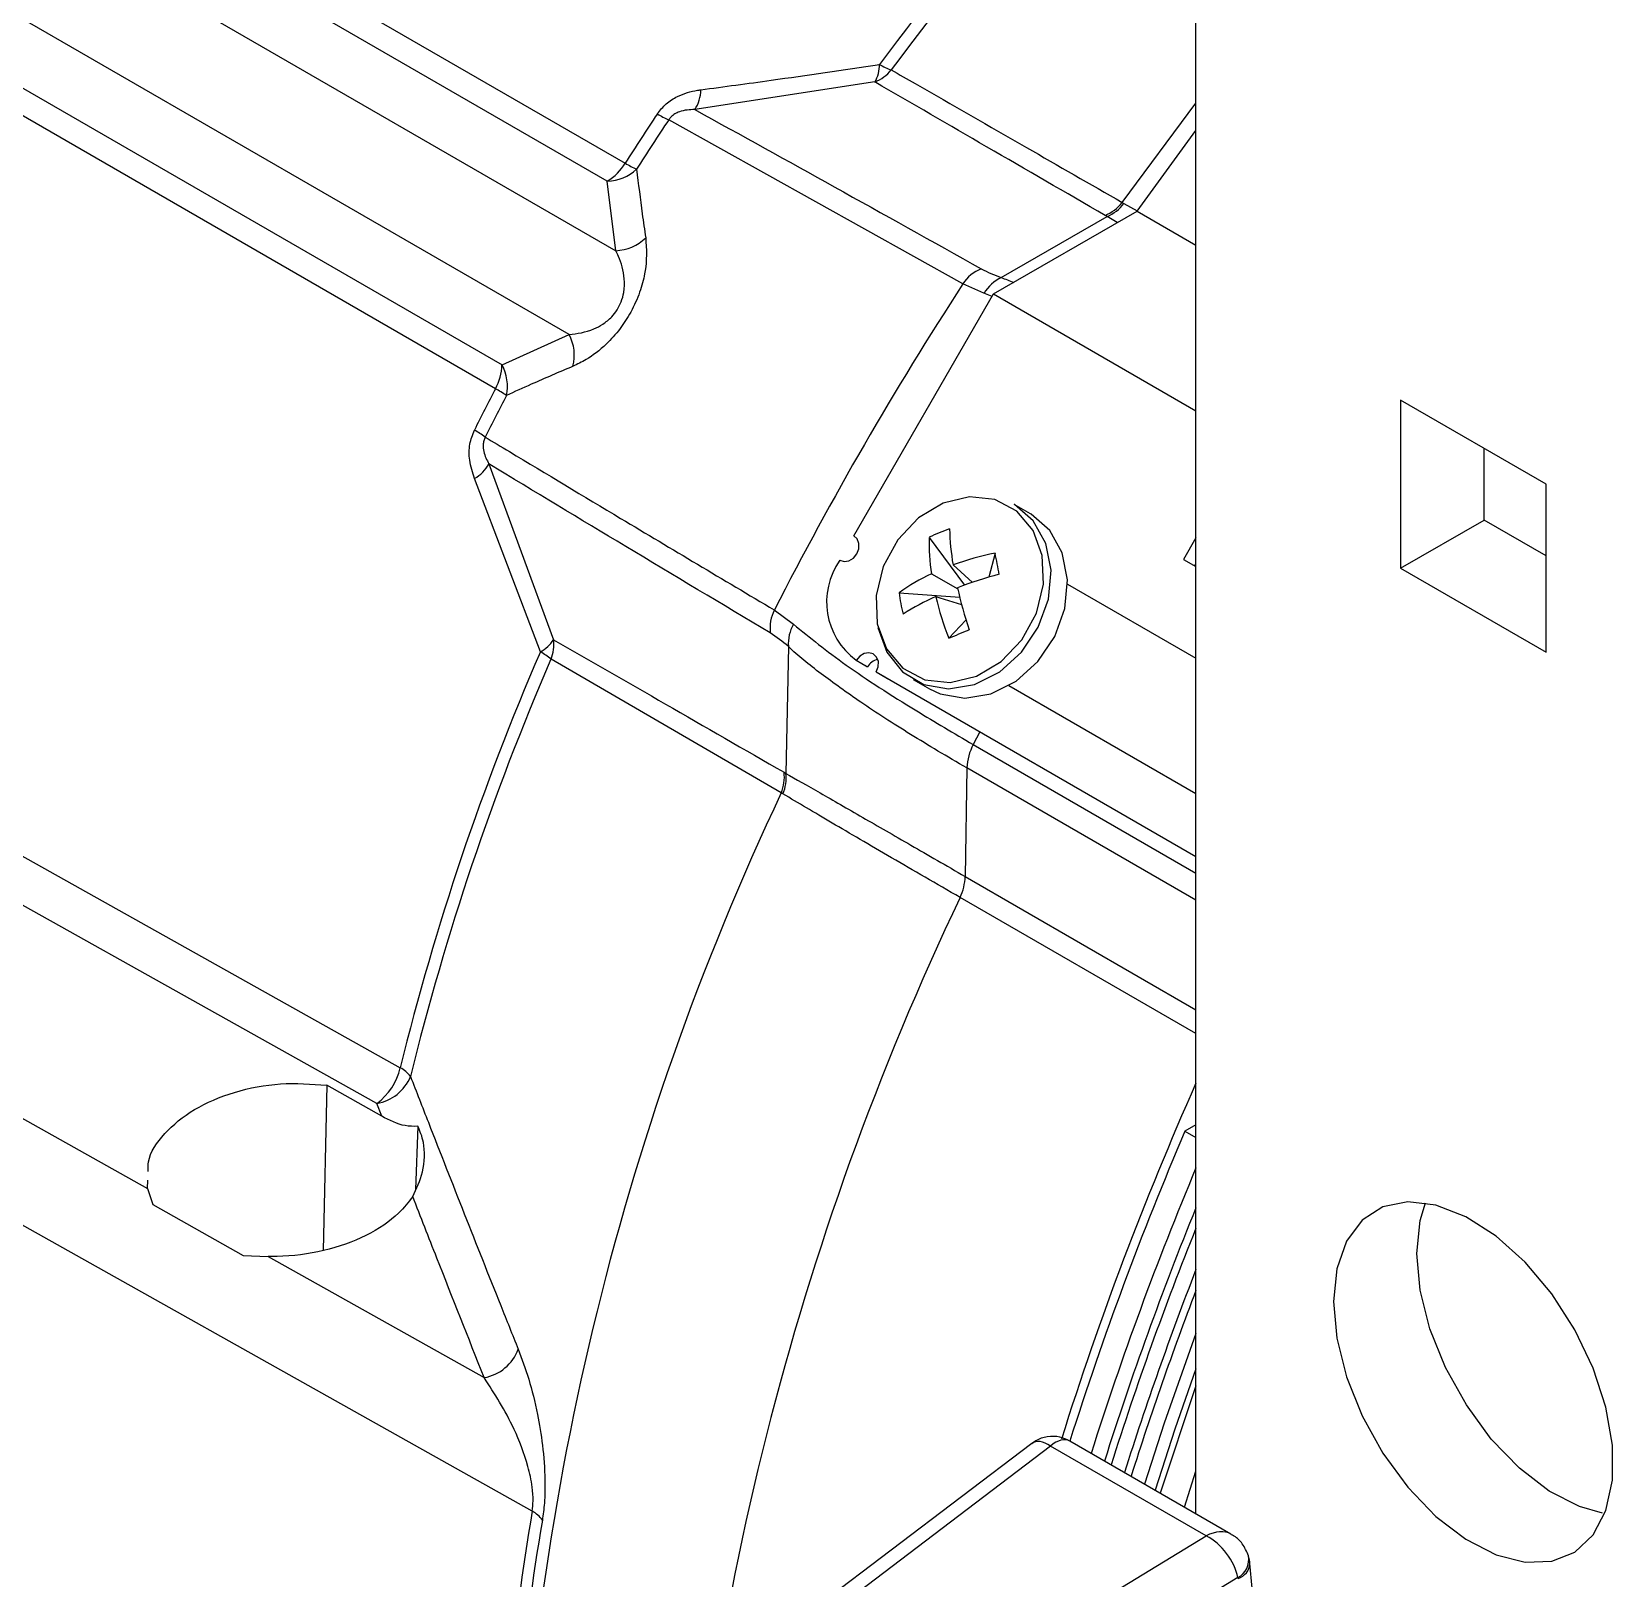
# Model space of a CAD drawing. Extents: x 2 to 136, y 1 to 99.
# Drawn here: x 96.362 to 98.88, y 12.337 to 14.801 of the extents above; entities that cross this region are included whole.
import ezdxf

# ---------------------------------------------------------------- set-up
doc = ezdxf.new("R2010")
doc.units = 0
doc.header["$MEASUREMENT"] = 0
doc.layers.add('OBJECT', color=7, linetype='CONTINUOUS')

msp = doc.modelspace()

# ---------------------------------------------------------------- linework, layer by layer
at = {"layer": 'OBJECT'}
for p, q in [((98.2168, 12.4402), (98.2168, 17.3386)), ((94.5365, 16.1912), (97.3076, 14.5915)), ((97.279, 14.5627), (94.5091, 16.1618)), ((94.4253, 16.1073), (97.2925, 14.4521)), ((97.2183, 14.3185), (94.3483, 15.9753)), ((94.3413, 15.8694), (97.1113, 14.2703)), ((97.1008, 14.2323), (94.3297, 15.832)), ((97.7054, 14.7208), (97.4183, 14.6769)), ((98.0992, 14.529), (98.2168, 14.6869)), ((97.8453, 14.3991), (97.3769, 14.6605)), ((98.123, 14.5152), (98.2168, 14.6435)), ((97.2925, 14.4521), (97.279, 14.5627)), ((97.8944, 14.3833), (98.123, 14.5152)), ((97.9067, 14.4093), (98.0751, 14.5066)), ((98.0992, 14.529), (98.102, 14.5273)), ((98.102, 14.5273), (98.1232, 14.5155)), ((98.123, 14.5152), (98.2168, 14.4611)), ((97.6719, 13.998), (97.8944, 14.3833)), ((97.8791, 14.3843), (97.8453, 14.3991)), ((97.892, 14.3791), (97.8791, 14.3843)), ((97.8944, 14.3833), (98.2168, 14.1972)), ((97.1113, 14.2703), (97.2183, 14.3185)), ((98.7747, 14.0803), (98.5428, 14.2142)), ((98.5428, 14.2142), (98.5428, 13.9463)), ((98.6757, 14.0231), (98.6757, 14.1374)), ((97.0903, 14.1125), (97.1933, 13.8325)), ((97.1724, 13.8132), (97.0676, 14.0892)), ((98.7747, 13.8124), (98.7747, 14.0803)), ((97.9533, 14.033), (97.9271, 14.0481)), ((98.5428, 13.9463), (98.6757, 14.0231)), ((98.7747, 13.9659), (98.6757, 14.0231)), ((97.792, 13.9955), (97.8478, 13.9193)), ((98.2168, 13.9945), (98.1971, 13.9604)), ((97.8606, 13.9238), (97.8298, 13.9516)), ((97.8968, 13.9705), (97.8869, 13.932)), ((98.1971, 13.9604), (98.2168, 13.949)), ((98.2151, 13.95), (98.2168, 13.953)), ((97.7953, 13.9373), (97.8373, 13.9134)), ((98.5428, 13.9463), (98.7747, 13.8124)), ((97.7439, 13.9073), (97.8404, 13.9004)), ((97.8436, 13.8878), (97.8023, 13.901)), ((98.0122, 13.921), (98.2168, 13.8029)), ((98.0122, 13.921), (98.2168, 13.8029)), ((97.5451, 13.8799), (97.5756, 13.8571)), ((97.823, 13.835), (97.8504, 13.8638)), ((97.5562, 13.5886), (97.1894, 13.8014)), ((97.5676, 13.8217), (97.5636, 13.6196)), ((97.6753, 13.7997), (97.6757, 13.7995)), ((97.6753, 13.7997), (97.6933, 13.7893)), ((97.6937, 13.7891), (97.6757, 13.7995)), ((97.6933, 13.7893), (97.6937, 13.7891)), ((97.7075, 13.7811), (98.2168, 13.4871)), ((97.7075, 13.7811), (97.7255, 13.7707)), ((97.7255, 13.7707), (98.2168, 13.4871)), ((97.7661, 13.7692), (97.7923, 13.7541)), ((98.2168, 13.587), (97.9187, 13.7591)), ((97.8724, 13.686), (97.8619, 13.6655)), ((97.8619, 13.6655), (98.2168, 13.4607)), ((97.8518, 13.6282), (97.8492, 13.4554)), ((98.2168, 13.4175), (97.8518, 13.6282)), ((97.5589, 13.587), (97.5562, 13.5886)), ((97.8492, 13.4554), (98.2168, 13.2432)), ((98.2168, 13.2051), (97.841, 13.422)), ((96.832, 13.1229), (96.8262, 12.8594)), ((96.9196, 13.0736), (96.832, 13.1229)), ((96.9196, 13.0736), (96.9118, 13.0937)), ((96.9773, 13.0575), (96.9736, 12.9569)), ((98.2168, 13.0597), (98.1993, 13.0496)), ((98.1993, 13.0496), (98.2168, 13.0396)), ((96.5463, 12.9582), (96.5469, 12.9719)), ((96.5463, 12.9582), (96.5548, 12.9331)), ((96.5548, 12.9331), (96.699, 12.8516)), ((96.699, 12.8516), (96.7389, 12.8501)), ((96.7389, 12.8501), (97.0829, 12.6571)), ((98.2168, 12.6443), (98.1596, 12.4732)), ((97.9552, 12.5523), (97.6191, 12.2972)), ((97.9852, 12.5481), (97.653, 12.296)), ((98.2331, 12.405), (97.9852, 12.5481)), ((98.2725, 12.408), (98.016, 12.5561)), ((98.1984, 12.4508), (98.2168, 12.5081)), ((97.8582, 12.1775), (98.2331, 12.405)), ((98.3849, 11.4814), (98.3028, 12.3613)), ((98.2836, 12.3387), (97.9028, 12.1076))]:
    msp.add_line(p, q, dxfattribs=at)
at = {"layer": 'OBJECT', "flags": 128}
for points in [[(94.0327, 14.7835), (94.1207, 14.7342), (94.4726, 14.5371), (95.8805, 13.7489), (96.9492, 13.1506)], [(96.9118, 13.0937), (96.0539, 13.5737), (95.1376, 14.0863), (93.9951, 14.7256)], [(98.0915, 14.4971), (98.0751, 14.5066), (98.0751, 14.5066), (98.0751, 14.5066)], [(97.1594, 12.4445), (96.9939, 12.5372), (96.2851, 12.9344), (93.7983, 14.3282)], [(94.2481, 14.2477), (94.7912, 13.9429), (95.7063, 13.4295), (96.5463, 12.9582)], [(97.7091, 13.8578), (97.7238, 13.8179), (97.7499, 13.7871), (97.7849, 13.7686), (97.8253, 13.7642), (97.8672, 13.7742), (97.9065, 13.7978), (97.9394, 13.8325), (97.9626, 13.875), (97.9738, 13.9212), (97.972, 13.9665), (97.9573, 14.0065), (97.9312, 14.0372), (97.8962, 14.0557), (97.8558, 14.0601), (97.8139, 14.0501), (97.7746, 14.0266), (97.7417, 13.9918), (97.7186, 13.9493), (97.7073, 13.9031), (97.7091, 13.8578)], [(97.71, 13.8522), (97.7242, 13.8124), (97.7493, 13.7812), (97.7831, 13.7613), (97.8225, 13.7545), (97.864, 13.7614), (97.9041, 13.7814), (97.9389, 13.8127), (97.9656, 13.8525), (97.9818, 13.8973), (97.9859, 13.9431), (97.9776, 13.9859), (97.9577, 14.0218), (97.9279, 14.0476), (97.9271, 14.0481)], [(97.7923, 13.7541), (97.8093, 13.7462), (97.8487, 13.7394), (97.8902, 13.7463), (97.9302, 13.7663), (97.9651, 13.7976), (97.9918, 13.8374), (98.0079, 13.8822), (98.012, 13.928), (98.0038, 13.9708), (97.9839, 14.0067), (97.9541, 14.0325), (97.9533, 14.033)], [(97.6494, 13.959), (97.6564, 13.957), (97.664, 13.9582), (97.6711, 13.9625), (97.6766, 13.9693), (97.6797, 13.9774), (97.6799, 13.9858), (97.6772, 13.993), (97.6719, 13.998)], [(97.7075, 13.7811), (97.7106, 13.7893), (97.7108, 13.7976), (97.7081, 13.8048), (97.7028, 13.8098), (97.6959, 13.8118), (97.6883, 13.8106), (97.6812, 13.8063), (97.6757, 13.7995)], [(98.436, 12.7783), (98.4412, 12.72), (98.4566, 12.6584), (98.4814, 12.5964), (98.5145, 12.5369), (98.5544, 12.4827), (98.5991, 12.4362), (98.6467, 12.3998), (98.6948, 12.375), (98.7412, 12.3631), (98.7837, 12.3646), (98.8204, 12.3794), (98.8496, 12.4069), (98.8698, 12.4457), (98.8802, 12.494), (98.8802, 12.5496), (98.8698, 12.6099), (98.8496, 12.6721), (98.8204, 12.7332), (98.7837, 12.7904), (98.7412, 12.841), (98.6948, 12.8827), (98.6467, 12.9135), (98.5991, 12.9319), (98.5544, 12.9371), (98.5145, 12.929), (98.4814, 12.9077), (98.4566, 12.8744), (98.4412, 12.8305), (98.436, 12.7783)], [(98.5689, 12.855), (98.5741, 12.9073), (98.5824, 12.9354)], [(98.8646, 12.4413), (98.8277, 12.4518), (98.7796, 12.4765), (98.7321, 12.513), (98.6873, 12.5594), (98.6475, 12.6136), (98.6143, 12.6731), (98.5895, 12.7351), (98.5741, 12.7967), (98.5689, 12.855)], [(98.2168, 12.7273), (98.1663, 12.5848), (98.1346, 12.4877)], [(98.2168, 12.671), (98.1833, 12.575), (98.1516, 12.4779)]]:
    msp.add_lwpolyline(points, dxfattribs=at)
at = {"layer": 'OBJECT'}
for centre, radius, start, end in [((101.0314, 12.2887), 4.1311, 132.946, 143.4491), ((101.0692, 12.2649), 4.1554, 133.3487, 143.4413), ((97.6577, 14.7482), 0.055, 330.1018, 0.7962), ((97.681, 14.7807), 0.0647, 292.1259, 321.1062), ((97.7638, 14.8325), 0.098, 238.5526, 250.6652), ((97.3716, 14.7085), 0.0564, 325.9151, 359.8843), ((101.2269, 12.0974), 4.6455, 146.3733, 147.5286), ((101.2561, 12.0806), 4.6588, 146.3732, 147.5288), ((97.4488, 14.821), 0.1758, 239.1782, 245.8835), ((97.2332, 14.6369), 0.0872, 301.7199, 328.6156), ((97.2774, 14.6334), 0.0707, 271.3066, 313.0721), ((97.4378, 14.8119), 0.256, 239.4337, 244.0316), ((98.0476, 14.5684), 0.0649, 292.1506, 322.5857), ((98.0504, 14.5664), 0.0647, 292.4621, 322.8805), ((97.2902, 14.5231), 0.071, 271.9255, 314.7782), ((97.8996, 14.363), 0.0652, 112.3804, 146.3307), ((97.9337, 14.3516), 0.0636, 115.073, 149.0994), ((102.7123, 11.2383), 5.8032, 146.99867, 152.92301), ((97.1556, 14.2854), 0.0709, 345.7954, 27.8727), ((97.0235, 14.274), 0.0878, 331.6029, 357.563), ((97.0493, 14.2365), 0.0706, 347.6405, 28.5748), ((101.2238, 12.0959), 4.6436, 152.6086, 153.522), ((96.9815, 14.0205), 0.2431, 55.7596, 60.6027), ((101.2572, 12.0768), 4.6616, 152.6089, 153.5215), ((96.9789, 14.0082), 0.1811, 54.2968, 60.8041), ((97.04, 14.1389), 0.0568, 299.1085, 332.3487), ((97.8955, 13.7908), 0.2295, 108.0899, 116.8244), ((98.2488, 14.0214), 0.4248, 181.6862, 189.4561), ((98.0978, 13.9838), 0.3061, 177.7997, 188.7334), ((97.7437, 13.8926), 0.1153, 144.8149, 233.6486), ((97.9972, 13.4871), 0.4938, 101.7318, 109.8127), ((97.0039, 13.7803), 0.9129, 9.8558, 12.0227), ((97.9247, 13.6566), 0.3091, 114.754, 125.8023), ((98.0848, 13.2553), 0.7051, 104.9141, 110.5906), ((97.9689, 13.9332), 0.2265, 186.5682, 195.3107), ((97.9734, 13.5175), 0.42, 114.0385, 122.0618), ((98.2988, 14.0204), 0.5107, 193.5192, 201.2857), ((98.5649, 14.0797), 0.7464, 192.7214, 198.0531), ((97.6036, 13.8508), 0.0653, 153.5745, 186.6067), ((97.6311, 13.8259), 0.0637, 150.6182, 183.7492), ((97.1463, 13.8623), 0.0556, 297.9599, 327.6407), ((97.1289, 13.8248), 0.0649, 338.9031, 6.8657), ((97.4395, 14.8085), 1.0462, 291.5002, 293.414), ((101.0008, 12.1547), 4.1722, 156.5781, 166.1907), ((101.0295, 12.1379), 4.185, 156.5781, 166.1907), ((97.1254, 13.7269), 0.0982, 49.3614, 61.4485), ((97.7147, 13.7778), 0.0239, 101.7114, 151.749), ((97.9392, 13.6246), 0.0874, 152.0634, 177.6046), ((97.4961, 13.6136), 0.065, 337.4257, 6.8428), ((97.4991, 13.6122), 0.0649, 337.1289, 6.5316), ((101.5382, 11.708), 4.4038, 154.7208, 178.2852), ((97.7642, 13.4586), 0.0851, 334.5118, 357.8246), ((102.039, 11.4257), 4.6485, 154.5679, 177.026), ((96.8534, 13.1728), 0.0983, 306.457, 346.9431), ((96.9268, 13.1075), 0.0486, 37.1605, 62.5644), ((96.9001, 13.1634), 0.0706, 279.586, 337.9203), ((103.1139, 10.9507), 5.3586, 156.0477, 162.5304), ((103.1302, 10.9368), 5.3645, 156.8051, 162.4324), ((103.1525, 10.9211), 5.3522, 157.2472, 162.4326), ((103.1538, 10.9157), 5.3312, 157.8297, 162.4379), ((103.1561, 10.9124), 5.3225, 158.1267, 162.4396), ((103.1601, 10.9059), 5.3043, 158.7394, 162.4431), ((103.162, 10.9028), 5.2952, 159.0516, 162.4449), ((97.071, 12.7264), 0.0702, 279.7078, 340.1211), ((100.6187, 11.8487), 3.5102, 170.2277, 179.4687), ((97.1396, 12.4061), 0.0431, 33.4577, 62.6571), ((100.6438, 11.8326), 3.5193, 170.2276, 179.4695), ((98.2676, 12.3678), 0.0333, 298.8204, 9.89), ((98.2762, 12.3629), 0.0266, 286.6496, 356.4984)]:
    msp.add_arc(centre, radius, start, end, dxfattribs=at)
for centre, major_axis, ratio, start_param, end_param in [((97.989, 12.4995), (-0.0325, 0.0537), 0.485137, 5.47967, 6.33384), ((97.989, 12.4995), (0.0254, 0.0574), 0.506157, 6.228841, 7.101425), ((98.237, 12.3564), (0.0384, 0.0497), 0.6374, 0.087579, 0.958572), ((98.237, 12.3564), (-0.0386, 0.0495), 0.561473, 3.966083, 5.418022), ((98.2782, 12.3346), (0.00344, 0.00667), 0.68298, 5.465482, 5.671606)]:
    msp.add_ellipse(centre, major_axis=major_axis, ratio=ratio, start_param=start_param, end_param=end_param, dxfattribs=at)
for points, knots in [([(97.428, 14.7084), (97.4653, 14.7134), (97.5594, 14.7259), (97.655, 14.7403), (97.7127, 14.7489)], [0, 0, 0, 0, 0.396331, 1, 1, 1, 1]), ([(97.7314, 14.7401), (97.7441, 14.7328), (97.8158, 14.6917), (97.9383, 14.6214), (98.0483, 14.5582), (98.0992, 14.529)], [0, 0, 0, 0, 0.104198, 0.585846, 1, 1, 1, 1]), ([(97.3587, 14.67), (97.3632, 14.6757), (97.3722, 14.687), (97.3946, 14.7007), (97.4137, 14.7064), (97.4262, 14.7081), (97.428, 14.7084)], [0, 0, 0, 0, 0.254854, 0.508629, 0.928591, 1, 1, 1, 1]), ([(98.0721, 14.5083), (98.0091, 14.5448), (97.8866, 14.6157), (97.7646, 14.6864), (97.7054, 14.7208)], [0, 0, 0, 0, 0.514049, 1, 1, 1, 1]), ([(97.4183, 14.6769), (97.4103, 14.6766), (97.4, 14.6763), (97.3868, 14.6703), (97.3807, 14.6658), (97.378, 14.662), (97.3769, 14.6605)], [0, 0, 0, 0, 0.580896, 0.740074, 0.900891, 1, 1, 1, 1]), ([(97.4183, 14.6769), (97.4924, 14.636), (97.6448, 14.5518), (97.7967, 14.4669), (97.8748, 14.4232)], [0, 0, 0, 0, 0.486656, 1, 1, 1, 1]), ([(97.3257, 14.5818), (97.3286, 14.5582), (97.333, 14.5218), (97.3383, 14.4855), (97.3402, 14.4727)], [0, 0, 0, 0, 0.648493, 1, 1, 1, 1]), ([(98.0751, 14.5066), (98.0751, 14.5066), (98.074, 14.5071), (98.073, 14.5077), (98.0721, 14.5083)], [0, 0, 0, 0, 0.000279, 1, 1, 1, 1]), ([(97.3402, 14.4727), (97.3414, 14.455), (97.3432, 14.4299), (97.3315, 14.3862), (97.3178, 14.3552), (97.2987, 14.3259), (97.2739, 14.2985), (97.2481, 14.2791), (97.2313, 14.2712), (97.2244, 14.268)], [0, 0, 0, 0, 0.269459, 0.38121, 0.493906, 0.593567, 0.708386, 0.879636, 1, 1, 1, 1]), ([(97.2183, 14.3185), (97.2312, 14.3202), (97.2486, 14.3224), (97.272, 14.3346), (97.2849, 14.3449), (97.295, 14.3576), (97.3019, 14.3713), (97.3065, 14.3888), (97.3067, 14.4151), (97.3004, 14.436), (97.294, 14.4491), (97.2925, 14.4521)], [0, 0, 0, 0, 0.248555, 0.333335, 0.418737, 0.477068, 0.535602, 0.604493, 0.713168, 0.934337, 1, 1, 1, 1]), ([(97.8748, 14.4232), (97.885, 14.4182), (97.8952, 14.4132), (97.9067, 14.4093), (97.9067, 14.4093)], [0, 0, 0, 0, 0.99997, 1, 1, 1, 1]), ([(97.9067, 14.4093), (97.9067, 14.4093), (97.9129, 14.4069), (97.9197, 14.4043), (97.9264, 14.4017)], [0, 0, 0, 0, 0.000067, 1, 1, 1, 1]), ([(97.2244, 14.268), (97.2021, 14.2585), (97.1665, 14.2434), (97.1314, 14.2274), (97.1182, 14.2214)], [0, 0, 0, 0, 0.624895, 1, 1, 1, 1]), ([(97.0676, 14.0892), (97.0645, 14.0987), (97.0589, 14.1158), (97.0585, 14.1433), (97.0644, 14.1589), (97.0673, 14.1663)], [0, 0, 0, 0, 0.395776, 0.712488, 1, 1, 1, 1]), ([(97.0846, 14.1552), (97.0837, 14.1532), (97.0819, 14.1491), (97.081, 14.141), (97.0826, 14.1275), (97.0871, 14.1187), (97.0903, 14.1125)], [0, 0, 0, 0, 0.128042, 0.255392, 0.479322, 1, 1, 1, 1]), ([(97.0846, 14.1552), (97.0974, 14.1476), (97.1693, 14.1044), (97.3225, 14.0122), (97.4634, 13.9284), (97.5451, 13.8799)], [0, 0, 0, 0, 0.083466, 0.469044, 1, 1, 1, 1]), ([(97.5387, 13.8433), (97.4619, 13.8891), (97.3121, 13.9785), (97.1629, 14.0686), (97.0903, 14.1125)], [0, 0, 0, 0, 0.513008, 1, 1, 1, 1]), ([(97.5756, 13.8571), (97.6019, 13.8358), (97.6553, 13.7927), (97.7561, 13.7278), (97.8313, 13.6835), (97.8619, 13.6655)], [0, 0, 0, 0, 0.365392, 0.741453, 1, 1, 1, 1]), ([(97.1933, 13.8325), (97.2527, 13.7984), (97.3749, 13.7282), (97.4976, 13.6576), (97.5607, 13.6213)], [0, 0, 0, 0, 0.486388, 1, 1, 1, 1]), ([(97.5676, 13.8217), (97.5676, 13.8217), (97.5581, 13.8299), (97.5484, 13.8366), (97.5387, 13.8433)], [0, 0, 0, 0, 0.000029, 1, 1, 1, 1]), ([(97.8518, 13.6282), (97.8518, 13.6282), (97.8204, 13.6464), (97.7605, 13.6821), (97.6828, 13.732), (97.618, 13.7791), (97.5827, 13.8065), (97.5676, 13.8217), (97.5676, 13.8217)], [0, 0, 0, 0, 0.0000046, 0.2588995, 0.5177956, 0.7589014, 0.9999956, 1, 1, 1, 1]), ([(97.5607, 13.6213), (97.5617, 13.6207), (97.5627, 13.6201), (97.5636, 13.6196), (97.5636, 13.6196)], [0, 0, 0, 0, 0.999705, 1, 1, 1, 1]), ([(97.5636, 13.6196), (97.5636, 13.6196), (97.579, 13.6107), (97.6163, 13.5896), (97.6831, 13.5511), (97.7611, 13.5062), (97.8189, 13.4729), (97.8492, 13.4554), (97.8492, 13.4554)], [0, 0, 0, 0, 0.000005, 0.254675, 0.509348, 0.754672, 0.999996, 1, 1, 1, 1]), ([(97.841, 13.422), (97.8036, 13.4436), (97.7277, 13.4875), (97.6307, 13.5442), (97.5834, 13.5724), (97.5589, 13.587)], [0, 0, 0, 0, 0.319105, 0.647495, 1, 1, 1, 1]), ([(96.5476, 12.9856), (96.5475, 12.9908), (96.5474, 13.0114), (96.5714, 13.0469), (96.6185, 13.0859), (96.6838, 13.1137), (96.7585, 13.1283), (96.8075, 13.1247), (96.832, 13.1229)], [0, 0, 0, 0, 0.062375, 0.249368, 0.436897, 0.624938, 0.813071, 1, 1, 1, 1]), ([(96.9655, 13.1368), (96.975, 13.1125), (97.0223, 12.9909), (97.0795, 12.8461), (97.1278, 12.7257), (97.1371, 12.7025)], [0, 0, 0, 0, 0.167872, 0.839364, 1, 1, 1, 1]), ([(96.9773, 13.0575), (96.9706, 13.0573), (96.9524, 13.0569), (96.9322, 13.0672), (96.9196, 13.0736)], [0, 0, 0, 0, 0.372319, 1, 1, 1, 1]), ([(96.9691, 12.9457), (96.9751, 12.9582), (96.9878, 12.9846), (96.9892, 13.0295), (96.9807, 13.0494), (96.9773, 13.0575)], [0, 0, 0, 0, 0.350763, 0.739166, 1, 1, 1, 1]), ([(96.9691, 12.9457), (96.9622, 12.9367), (96.9441, 12.9133), (96.8964, 12.8815), (96.8284, 12.8571), (96.773, 12.8499), (96.7436, 12.8501), (96.7389, 12.8501)], [0, 0, 0, 0, 0.162696, 0.424831, 0.687546, 0.950209, 1, 1, 1, 1]), ([(97.0829, 12.6571), (97.0577, 12.7206), (97.0195, 12.8167), (96.9819, 12.913), (96.9691, 12.9457)], [0, 0, 0, 0, 0.660515, 1, 1, 1, 1]), ([(97.1371, 12.7025), (97.1428, 12.687), (97.1543, 12.6562), (97.1673, 12.6043), (97.1764, 12.5502), (97.1802, 12.5014), (97.1796, 12.4592), (97.1768, 12.4389), (97.1756, 12.4299)], [0, 0, 0, 0, 0.227374, 0.454238, 0.628217, 0.803357, 0.912623, 1, 1, 1, 1]), ([(97.1594, 12.4445), (97.16, 12.4499), (97.1614, 12.4621), (97.1593, 12.4875), (97.1503, 12.5282), (97.1254, 12.5914), (97.0994, 12.6315), (97.0829, 12.6571)], [0, 0, 0, 0, 0.062412, 0.139208, 0.265335, 0.530913, 1, 1, 1, 1]), ([(98.0159, 12.5559), (98.0106, 12.5585), (97.9993, 12.5639), (97.98, 12.5638), (97.9644, 12.5592), (97.9574, 12.5534), (97.9553, 12.5517)], [0, 0, 0, 0, 0.2694046, 0.577532, 0.8773114, 1, 1, 1, 1]), ([(98.3004, 12.3735), (98.2975, 12.3801), (98.2923, 12.3921), (98.2812, 12.4032), (98.2741, 12.4067), (98.2721, 12.4077)], [0, 0, 0, 0, 0.476312, 0.856217, 1, 1, 1, 1]), ([(98.3028, 12.3613), (98.3027, 12.3622), (98.3022, 12.3664), (98.3012, 12.3704), (98.3004, 12.3735)], [0, 0, 0, 0, 0.238062, 1, 1, 1, 1])]:
    msp.add_open_spline(points, degree=3, knots=knots, dxfattribs=at)

doc.saveas('drawing.dxf')
